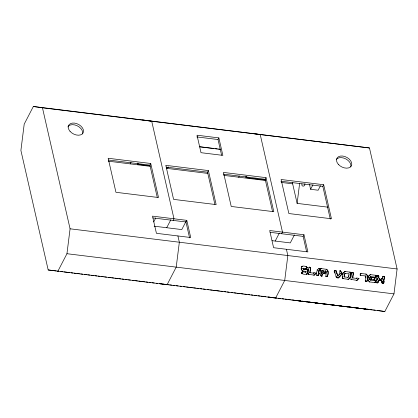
<?xml version="1.0" encoding="UTF-8"?>
<svg xmlns="http://www.w3.org/2000/svg" width="418" height="418" viewBox="0 0 418 418"><rect width="100%" height="100%" fill="white"/><g stroke="black" fill="none" stroke-linecap="round" stroke-linejoin="round"><path stroke-width="0.63" d="M301.859 183.92C301.122 187.227 305.537 186.705 304.894 183.69M308.306 270.399L308.453 269.202M350.885 276.847L351.031 275.65M57.82 271.339L66.953 253.71L70.078 228.803L42.453 107.797L33.341 106.496L24.207 124.12L20.9 150.454L48.185 269.96L384.837 311.504L393.975 293.88L397.1 268.967L369.47 147.967L33.341 106.496M328.125 207.192L297.12 203.383L299.607 183.58M301.728 272.264C301.059 274.636 306.342 274.73 307.449 273.722C309.142 269.714 307.152 268.952 303.358 269.135C301.326 266.606 307.617 270.399 307.136 267.457C306.269 266.177 301.88 265.221 301.2 267.092M303.656 269.176L302.851 268.257M302.261 271.815L305.924 272.196L306.023 271.392L305.725 271.35M309.816 272.667C309.315 271.151 311.682 268.016 309.602 267.165L310.496 267.551L310.673 268.231L310.109 272.708L309.816 272.667L313.813 273.163L314.179 272.834L313.516 273.121L313.813 273.163M313.683 275.065L314.681 274.866L316.217 273.085L313.881 272.792M319.895 268.434L319.603 268.393L319.368 270.253L318.626 270.989L318.051 275.603L318.344 275.645L318.924 271.031L319.665 270.294L319.895 268.434L318.829 268.346L319.498 268.356L319.2 268.314M319.958 271.157L320.104 270.002M321.823 270.577L321.473 273.335L321.991 274.166L321.75 276.047L322.048 276.089L322.283 274.208L321.771 273.377L322.116 270.618L321.823 270.577L323.427 270.78C321.708 274.339 325.967 274.892 325.178 271.005L324.885 270.963C325.47 272.16 323.96 275.028 322.905 273.1L323.203 273.142M322.884 272.719L323.135 270.739L323.427 270.78M325.794 273.722L325.946 272.484M326.322 271.909L325.523 271.042L326.322 271.909C324.243 282.265 331.265 272.881 326.808 269.364L321.176 268.586L320.292 269.067L321.473 268.628M342.305 276.444L342.332 278.304M342.525 274.71L342.76 273.236L345.221 271.543M344.04 276.873L344.385 274.124L345.09 273.445L349.087 273.942L348.743 276.69L348.037 277.369L344.04 276.873L344.338 276.915L344.683 274.166L345.383 273.487L345.09 273.445M348.581 275.546L348.445 276.648L348.743 276.69M352.541 277.918C352.04 276.397 354.407 273.267 352.327 272.411L353.22 272.797L353.398 273.476L352.834 277.96L352.541 277.918L356.538 278.414L356.904 278.08M358.942 278.372L356.779 280.279L357.076 280.321L358.942 278.372L356.606 278.038L356.24 278.372L356.538 278.414M365.531 277.98L365.687 276.742L365.144 275.917L365.98 276.784L365.536 280.875L365.943 281.413L366.633 281.497L367.281 280.692L367.788 276.648L366.764 274.506L366.111 274.109L360.828 273.456M368.023 277.766L368.242 276.361M370.588 276.585L370.886 276.627L370.17 277.296L369.925 279.292L370.447 280.112L369.627 279.25L369.878 277.254L370.588 276.585L375.469 277.191L376.122 276.956L376.44 275.969L375.693 275.29L370.416 274.631L368.404 276.094M378.342 281.042L377.903 282.672L377.219 282.876L376.336 282.479L376.921 282.834L377.611 282.631L378.05 281L379.413 280.368L379.884 279.6L378.473 277.594L378.583 276.178L377.835 275.546L378.718 275.901L378.771 277.636L380.181 279.642L379.706 280.41L378.05 281M382.298 283.211L381.869 282.845L381.984 281.481L380.584 280.07L382.277 281.523L382.167 282.887L382.554 283.456C384.44 284.052 384.649 280.468 383.102 279.888L382.804 279.846C384.435 279.684 385.124 276.22 383.201 276.261C385.386 275.948 384.884 279.663 383.102 279.888M380.876 280.112L381.352 278.978L382.705 278.122L382.951 276.721L383.494 276.303M335.92 276.601L336.542 277.531L337.31 277.855L336.213 276.643L334.431 271.292L335.069 270.368L334.463 270.493L334.761 270.535M319.127 268.387C316.964 269.255 315.449 274.386 317.497 275.509L316.614 275.112L316.907 275.154M343.058 273.278C343.34 274.793 341.25 277.808 343.22 278.701M347.907 279.271L348.278 279.234C350.441 278.367 351.956 273.236 349.908 272.113M342.88 278.581L342.582 278.54L348.204 279.313L348.91 279.072L350.362 277.578L350.968 273.21L350.791 272.51L350.206 272.155L344.923 271.501L342.964 272.959M378.452 275.687L377.778 275.619C376.597 276.35 376.613 278.613 377.95 279.255L376.722 280.149L376.628 282.521M314.352 275.07L314.054 275.028L316.212 273.121M305.861 268.628C306.995 268.758 307.235 266.877 306.096 266.731M306.269 274.156L306.927 273.952L307.267 273.315L307.434 269.918L303.358 269.135M326.019 276.298L325.721 276.256C328.605 277.824 328.538 270.483 326.515 269.323L326.16 269.197M366.283 281.533L365.645 281.371C368.253 282.03 368.248 274.678 365.813 274.067M373.739 279.699C376.315 278.952 373.06 276.455 371.445 277.573C375.928 276.335 376.174 281.403 371.56 279.433M374.486 282.531L375.145 282.333L375.484 281.695L374.732 280.63M367.913 280.018L369.502 281.92L374.779 282.573L375.662 282.103L375.359 280.791L370.149 280.07M382.554 283.456L382.256 283.414C384.147 284.005 384.351 280.426 382.804 279.846M302.496 266.297C300.474 266.71 301.341 270.049 302.658 270.895L302.083 270.571M302.679 273.717C301.53 273.576 301.77 271.69 302.914 271.825M309.9 267.206L309.247 267.196L309.539 267.238C308.374 268.126 307.173 273.827 308.991 274.495M320.59 269.108L319.979 273.847L321.019 275.645L322.048 276.089M351.329 273.247L351.669 272.609L352.625 272.452M351.972 272.442L352.269 272.484C351.099 273.372 349.897 279.072 351.716 279.741M371.738 277.62L371.095 278.425L371.524 279.36L370.975 279.083L371.273 279.125M376.837 276.382L377.475 275.786M375.171 277.15L376.163 276.298L375.986 275.598L375.401 275.243M382.705 278.122L381.054 278.937L380.547 279.679L380.845 279.72M130.16 163.872L131.053 162.147M150.14 165.841L137.579 164.3L138.175 163.156M157.236 197.265L149.9 165.12L150.741 163.49L108.168 158.265L115.943 192.296L158.516 197.526L150.741 163.49M168.313 166.86L167.722 167.999L166.463 167.848M153.714 221.88L155.783 217.882M166.709 227.726L170.857 219.732M173.141 220.411L173.987 218.781L151.708 121.215L142.601 119.914M221.587 155.13L218.029 139.534L218.87 137.903L197.019 135.218L201.006 152.69L222.857 155.371L218.87 137.903M214.883 204.345L207.542 172.2L208.383 170.575L165.815 165.345L173.585 199.376L216.158 204.606L208.383 170.575M185.926 221.582L181.783 229.581L154.153 226.185M189.584 237.879L185.953 221.984L186.794 220.354L152.513 216.143L156.431 233.312L190.718 237.523L186.794 220.354M238.662 177.201L239.258 176.051M265.55 180.017L246.087 177.624L246.677 176.485M272.526 211.424L265.184 179.28L266.031 177.655L223.458 172.425L231.227 206.455L273.8 211.686L266.031 177.655M275.216 241.055L279.36 233.061M281.648 233.74L282.49 232.11L260.215 134.544L251.103 133.243M320.475 185.728L318.145 190.221L310.611 189.291L312.941 184.803M294.429 234.911L290.285 242.905L272.076 240.669M330.309 219.136L322.827 186.36L323.673 184.735L281.1 179.505L288.869 213.541L331.443 218.766L323.673 184.735M306.608 251.636L303.123 236.374L303.964 234.749L269.683 230.537L273.602 247.707L307.883 251.918L303.964 234.749M317.241 269.767L317.043 270.044L317.335 270.085M377.95 279.255L376.623 279.83L376.425 280.107L376.722 280.149M361.126 273.497L360.473 273.487L360.765 273.529L360.123 274.333L360.875 275.399M338.867 274.772L340.247 273.476L337.786 276.105L335.905 270.969L335.121 270.3L336.203 271.01L338.084 276.146M340.456 271.036L341.966 273.764L338.188 277.913L339.562 277.113L342.258 273.806L341.025 271.355L340.106 270.911L340.754 271.078M382.893 276.408L382.653 276.674L382.951 276.721M370.709 274.673C367.688 275.363 367.025 280.556 369.794 281.962M338.486 277.954L337.012 277.813M305.563 268.581L305.913 268.549M356.408 280.311L357.076 280.321M334.771 270.326L335.419 270.341M307.977 301.958L307.8 301.958M308.134 302L309.644 302.162M303.186 301.394L302.794 301.341L304.173 301.514M364.721 308.944L364.151 308.881M305.6 301.665L307.261 301.885L304.795 301.592M294.544 300.307L296.979 300.62L295.839 300.464M341.454 306.08L341.401 306.065M354.203 307.648L354.15 307.632M296.89 300.62L296.284 300.537M347.656 306.843L346.203 306.65M358.822 308.202L355.838 307.857M340.404 270.953L339.703 270.869L339.996 270.911L339.761 272.797L340.247 273.476M298.651 300.835L298.024 300.756M306.117 301.744L304.826 301.577M294.11 300.265L293.593 300.192L293.896 300.223M335.905 305.386L338.334 305.699M351.705 307.334L351.899 307.366M351.282 307.293L350.587 307.199M358.132 308.134L358.879 308.218M361.418 308.526L361.753 308.578M323.098 303.834L322.597 303.755L324.556 304.011M363.603 308.808L364.146 308.86M310.428 302.271L311.18 302.35M329.755 304.649L330.257 304.706L328.856 304.523M325.559 304.142L326.327 304.226M327.571 304.377L327.686 304.388M328.611 304.513L329.765 304.649M339.332 305.83L340.106 305.919M296.681 300.584L300.939 301.101M315.59 302.888L315.146 302.841M324.629 304.001L320.554 303.52L321.165 303.604M332.138 304.926L333.057 305.041L332.017 304.931M344.009 306.389L343.742 306.363L344.354 306.441M354.861 307.711L354.595 307.685L355.582 307.826M356.758 307.956L356.491 307.925L357.103 308.003M364.58 308.907L364.277 308.871L365.275 309.012M42.453 107.797L369.47 147.967M196.815 136.926L218.029 139.534M199.809 146.728L214.058 148.479M215.354 148.636L217.297 148.876M218.593 149.038L220.537 149.273M199.621 146.833L220.359 149.378M108.617 160.052L149.9 165.12M166.259 167.132L207.542 172.2M223.259 174.134L265.184 179.28M280.901 181.213L322.827 186.36M108.241 161.181L150.177 166.333M166.327 168.318L207.662 173.392M223.808 175.377L265.733 180.524M281.204 182.426L292.804 183.852M152.931 217.93L185.953 221.984M270.117 232.324L303.123 236.374M70.078 228.803L397.1 268.967M324.885 270.963L325.815 271.083M365.436 275.958L360.577 275.357L360.002 274.971L360.295 275.013M302.721 270.979L306.023 271.392M321.75 276.047L320.726 275.603M313.975 275.107L308.359 274.333L308.656 274.375M356.7 280.358L350.833 279.349L351.13 279.391M66.953 253.71L393.975 293.88M48.185 269.96L56.247 270.953M57.538 271.11L58.828 271.266M60.762 271.507L62.695 271.742M63.98 271.904L69.785 272.614M71.07 272.771L73.004 273.011M74.294 273.168L76.228 273.403M77.518 273.565L79.451 273.8M80.742 273.962L82.675 274.198M84.608 274.433L86.542 274.673M87.832 274.83L89.766 275.07M91.056 275.227L93.632 275.546M94.923 275.702L96.856 275.937M98.146 276.099L100.08 276.335M101.365 276.491L103.298 276.732M104.589 276.888L106.522 277.129M108.455 277.364L110.389 277.604M111.679 277.761L113.612 277.996M114.903 278.158L117.479 278.472M118.769 278.634L120.703 278.869M121.993 279.025L123.927 279.266M125.217 279.423L127.15 279.663M128.441 279.82L130.374 280.055M132.307 280.295L134.241 280.53M135.531 280.692L137.465 280.927M138.75 281.084L141.331 281.403M142.622 281.56L144.555 281.8M145.84 281.957L147.773 282.192M149.064 282.354L150.997 282.589M152.288 282.746L154.221 282.986M156.154 283.221L157.445 283.383M159.383 283.618L161.317 283.859M162.612 284.015L168.423 284.731M169.713 284.888L171.652 285.128M172.942 285.285L174.881 285.525M176.171 285.682L178.11 285.922M180.048 286.158L181.339 286.314M183.277 286.555L185.216 286.795M186.506 286.952L188.445 287.187M189.735 287.349L192.322 287.668M193.612 287.824L195.551 288.059M196.841 288.221L198.78 288.457M200.07 288.619L202.009 288.854M203.3 289.016L205.238 289.251M207.176 289.491L209.115 289.726M210.406 289.888L212.344 290.123M213.635 290.285L219.445 290.996M220.741 291.158L222.674 291.393M223.97 291.555L225.903 291.79M227.199 291.947L229.132 292.187M231.07 292.428L233.009 292.663M234.299 292.819L236.238 293.06M237.529 293.217L239.467 293.457M240.758 293.614L243.344 293.932M244.634 294.089L246.573 294.329M247.864 294.486L249.802 294.727M251.093 294.883L253.031 295.124M254.322 295.28L256.908 295.599M258.199 295.756L260.137 295.996M261.428 296.153L263.366 296.393M264.657 296.55L265.947 296.707M268.528 297.026L270.462 297.266M271.747 297.423L273.685 297.658M274.971 297.82L276.904 298.055M278.195 298.212L280.771 298.53M282.061 298.687L283.994 298.927M285.285 299.084L287.218 299.319M288.509 299.481L290.442 299.716M291.733 299.878L294.309 300.192M295.599 300.349L297.532 300.589M298.823 300.746L300.756 300.986M302.042 301.143L303.975 301.378M305.913 301.618L307.847 301.853M309.132 302.015L311.065 302.251M312.356 302.407L314.289 302.648M315.58 302.804L318.155 303.123M319.446 303.28L321.379 303.52M322.67 303.677L324.603 303.912M325.894 304.074L327.827 304.309M329.76 304.55L331.693 304.785M332.984 304.941L334.917 305.182M336.208 305.339L338.141 305.579M339.426 305.736L342.008 306.049M343.298 306.211L345.231 306.446M346.517 306.608L348.45 306.843M349.741 307L351.674 307.24M353.607 307.476L355.54 307.716M356.831 307.873L358.764 308.108M360.055 308.27L361.988 308.505M363.279 308.662L365.854 308.98M367.145 309.137L369.078 309.377M370.369 309.534L372.302 309.775M373.509 309.921L375.207 310.13M311.964 302.444L318.082 303.196M325.183 304.074L328.109 304.445M335.346 305.339L338.141 305.683M338.956 305.767L341.887 306.138M348.863 307.005L350.89 307.251M368.948 309.472L360.274 308.385L361.659 308.573M315.705 302.93L316.008 302.966L315.235 302.857L317.225 303.118L316.306 303.003M332.519 304.994L332.822 305.03L332.32 304.962M354.636 307.705L355.279 307.789L349.004 307M363.362 308.756L363.728 308.803M366.455 309.163L366.063 309.116M367.072 309.215L367.464 309.263M299.549 300.918L300.73 301.07M308.677 302.042L311.426 302.397M312.821 302.575L313.213 302.627M313.829 302.674L314.221 302.721M327.069 304.309L327.482 304.351M336.109 305.412L336.5 305.459M348.241 306.927L347.849 306.88M352.855 307.486L352.494 307.439M353.597 307.57L354.009 307.611M354.819 307.726L355.467 307.789M328.543 304.492L329.144 304.565L328.626 304.513M345.754 306.603L346.538 306.713L342.655 306.232M367.213 309.236L368.472 309.393M339.594 305.856L338.784 305.746M348.095 306.901L346.099 306.64M325.371 304.111L325.821 304.168M335.1 305.312L333.313 305.067L334.907 305.281M313.072 302.601L311.812 302.444M313.975 302.7L314.42 302.757M303.045 301.368L301.786 301.211M302.575 301.31L301.733 301.19M342.405 306.206L343.533 306.342M383.536 276.246L383.828 276.288M383.865 276.355L384.163 276.397M375.73 275.357L376.028 275.399M384.121 276.596L384.419 276.638M370.029 274.663L370.327 274.71M378.421 275.859L378.718 275.901M366.178 274.192L366.471 274.234M375.986 275.598L376.284 275.64M378.583 276.178L378.88 276.22M384.278 276.925L384.576 276.972M352.667 272.52L352.959 272.562M376.952 276.026L377.25 276.068M349.939 272.181L350.535 272.27M360.17 273.654L360.468 273.696M376.143 275.927L376.44 275.969M344.552 271.538L344.845 271.58M352.63 272.714L353.22 272.797M350.2 272.426L350.791 272.51M351.669 272.609L351.966 272.656M382.533 277.082L382.831 277.124M335.476 270.425L335.774 270.467M378.598 276.601L378.896 276.643M376.163 276.298L376.456 276.34M326.218 269.281L326.808 269.364M335.435 270.618L336.03 270.702M350.65 272.797L350.948 272.839M351.444 272.891L351.742 272.933M353.085 273.074L353.377 273.116M320.82 268.617L321.118 268.659M376.059 276.617L376.352 276.664M309.937 267.274L310.234 267.316M320.517 268.784L320.815 268.826M334.238 270.801L334.531 270.843M335.905 270.969L336.203 271.01M306.133 266.799L306.723 266.888M301.843 266.287L302.141 266.329M309.242 267.405L308.719 267.64L309.017 267.687M310.203 267.51L310.496 267.551M375.829 276.915L376.122 276.956M306.389 267.045L306.979 267.128M301.54 266.454L301.838 266.496M310.355 267.828L310.652 267.87M375.516 277.113L375.813 277.155M378.483 277.547L378.776 277.589M306.838 267.416L307.136 267.457M334.431 271.292L334.134 271.251L334.729 273.032M378.473 277.594L378.771 277.636M301.315 266.731L301.613 266.773M360.253 275.237L360.546 275.279M367.49 276.272L367.788 276.314M306.859 267.786L307.157 267.828M348.79 273.9L349.087 273.942M384.032 278.968L384.33 279.01M376.681 278.064L376.979 278.106M306.744 268.152L307.037 268.194M341.82 273.189L342.112 273.231M369.878 277.254L370.17 277.296M374.309 277.928L374.601 277.97M383.834 279.245L384.132 279.287M365.687 276.742L365.98 276.784M377.104 278.425L376.806 278.383L377.653 279.214M306.519 268.424L306.812 268.466M319.368 270.253L319.665 270.294M327.827 271.402L328.125 271.444M371.44 277.787L370.918 278.022L371.215 278.064M374.267 278.122L374.857 278.205M306.211 268.591L306.509 268.633M341.966 273.764L342.258 273.806M344.087 274.083L344.683 274.166M374.711 278.487L375.009 278.529M379.816 279.208L380.114 279.25M380.709 279.318L381.007 279.36M302.846 268.304L303.144 268.351M374.737 278.863L375.03 278.905M379.884 279.6L380.181 279.642M318.662 270.932L318.96 270.974M318.626 270.989L318.924 271.031M301.044 268.774L301.341 268.816M374.617 279.229L374.915 279.271M379.753 279.971L380.051 280.013M306.88 269.641L307.476 269.725M383.651 280.697L383.949 280.739M307.136 269.876L307.732 269.96M374.392 279.501L374.69 279.543M376.623 279.83L376.921 279.872M374.089 279.668L374.382 279.71M383.776 281.011L384.074 281.053M307.585 270.242L307.878 270.284M369.627 279.25L369.925 279.292M324.634 272.933L324.932 272.975M381.984 281.481L382.277 281.523M324.52 273.309L324.812 273.351M375.061 280.75L375.359 280.791M323.057 273.419L323.354 273.461M324.295 273.581L324.587 273.623M321.181 273.294L321.771 273.377M323.992 273.743L324.29 273.79M358.555 278.607L358.853 278.649M375.312 281.021L375.61 281.063M323.307 273.654L323.94 273.816M350.065 277.536L350.362 277.578M347.739 277.327L348.037 277.369M375.463 281.366L375.756 281.408M381.859 282.479L382.151 282.521M375.484 281.695L375.782 281.737M377.924 281.993L378.217 282.035M319.671 273.471L319.979 273.847M321.991 274.166L322.283 274.208M315.83 273.356L316.128 273.403M381.869 282.845L382.167 282.887M383.505 283.059L383.797 283.101M377.82 282.343L378.118 282.385M305.626 272.155L305.924 272.196M375.369 282.061L375.662 282.103M366.868 281.016L367.161 281.058M383.28 283.331L383.572 283.373M365.217 280.468L365.536 280.875M377.611 282.631L377.903 282.672M375.145 282.333L375.437 282.375M301.958 271.982L302.251 272.024M382.972 283.498L383.269 283.54M366.643 281.288L366.936 281.33M374.836 282.5L375.134 282.542M376.587 282.714L376.884 282.756M377.308 282.808L377.6 282.85M382.622 283.535L382.914 283.576M376.921 282.834L377.219 282.876M336.176 277.129L336.474 277.171M342.185 277.986L342.478 278.027M366.335 281.455L366.633 281.497M369.136 281.795L369.434 281.842M327.216 276.146L327.513 276.188M336.542 277.531L336.84 277.573M348.278 279.234L348.575 279.276M351.083 279.585L351.381 279.626M301.608 272.62L301.906 272.661M326.991 276.418L327.289 276.46M307.152 273.68L307.449 273.722M307.935 273.398L308.254 273.821M301.634 273.001L301.927 273.043M326.683 276.585L326.98 276.627M325.972 276.497L326.63 276.664M316.865 275.347L317.157 275.389M320.982 275.875L321.646 276.037M306.927 273.952L307.225 273.999M301.786 273.325L302.083 273.367M306.619 274.119L306.916 274.161M302.042 273.56L302.339 273.602M377.13 310.407L384.837 311.504M367.657 309.294L368.159 309.367M349.443 307.058L349.944 307.131M336.694 305.49L337.195 305.563M312.126 302.47L312.627 302.543M302.815 301.331L304.267 301.519M267.875 296.984L275.582 298.086L284.715 280.462L287.84 255.55L286.408 249.28M159.368 283.655L167.075 284.757L176.213 267.133L179.338 242.221L177.906 235.951M317.199 275.467L318.344 275.645M371.226 279.318L371.858 279.475M302.36 270.854L303.013 271.021M301.169 269.093L301.78 270.08M365.238 280.828L365.389 281.142M307.956 273.78L308.108 274.098M319.681 273.806L319.807 274.119M335.952 271.872L336.391 273.069M309.472 184.296L310.611 189.291M292.396 182.682L297.12 203.383M245.805 176.386L246.087 177.624M137.297 163.057L137.579 164.3M336.469 159.3A8.161 5.408 27.4 0 1 345.864 158.944A8.161 5.408 27.4 0 1 350.775 166.86M67.826 126.936A8.161 5.408 27.4 0 1 77.142 125.755A8.161 5.408 27.4 0 1 82.529 133.912M330.915 304.774C329.4 304.612 333.318 305.077 330.915 304.774M359.767 308.322L359.464 308.285L359.767 308.322M319.472 303.374L318.453 303.249L319.472 303.374M338.293 164.279A8.161 5.408 27.4 0 0 351.345 165.883A8.161 5.408 27.4 0 0 342.755 156.05A8.161 5.408 27.4 0 0 338.293 164.279M70.046 131.33A8.161 5.408 27.4 0 0 83.098 132.934A8.161 5.408 27.4 0 0 74.508 123.101A8.161 5.408 27.4 0 0 70.046 131.33"/></g></svg>
